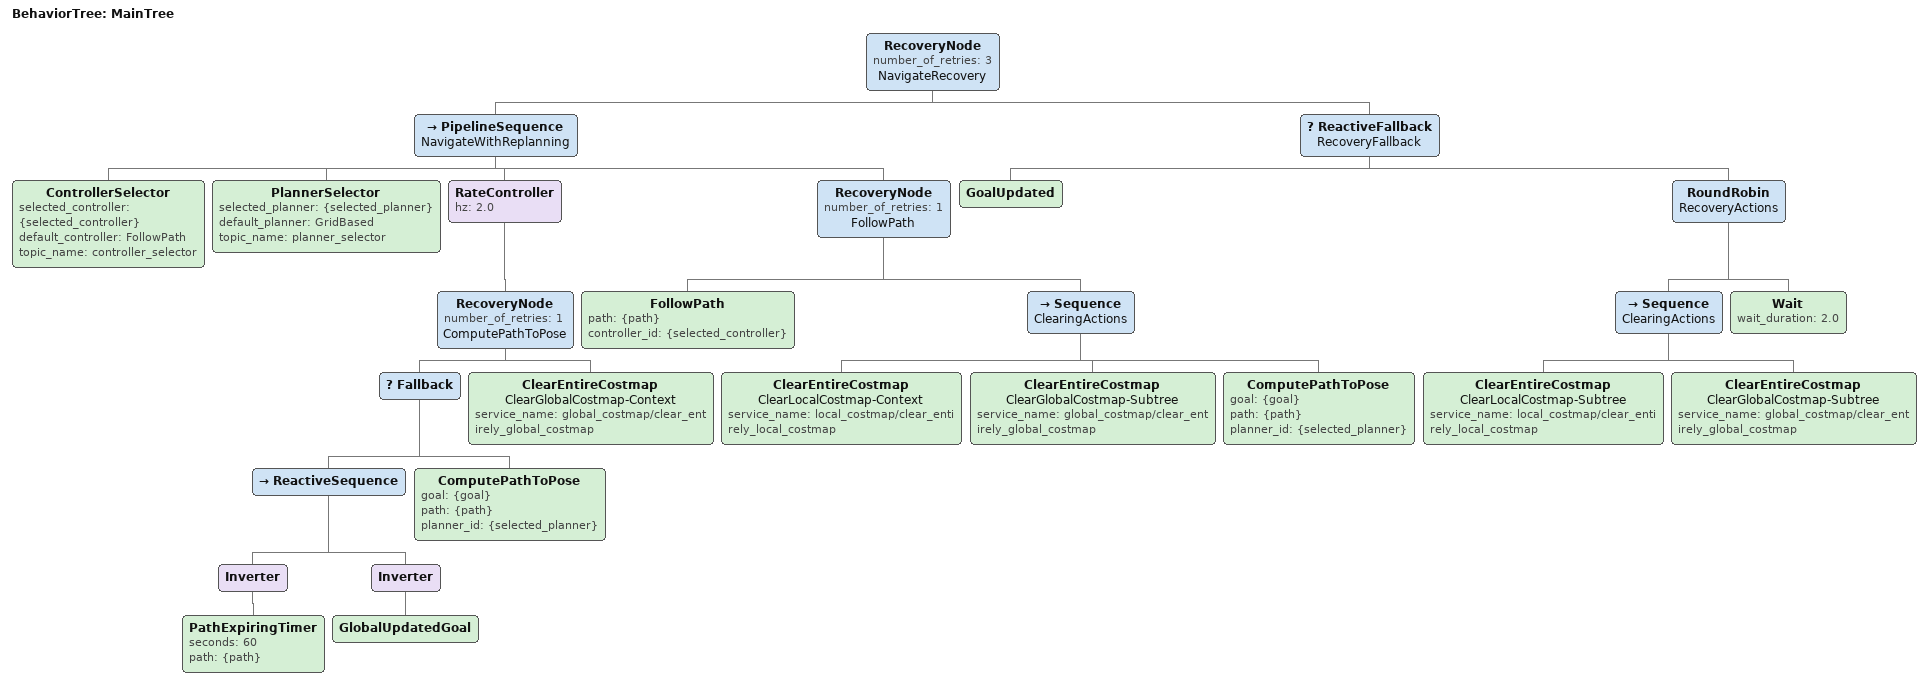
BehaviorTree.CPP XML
<root BTCPP_format="4" main_tree_to_execute="MainTree">
  <BehaviorTree ID="MainTree">
    <RecoveryNode number_of_retries="3" name="NavigateRecovery">
      <PipelineSequence name="NavigateWithReplanning">
        <ControllerSelector selected_controller="{selected_controller}" default_controller="FollowPath" topic_name="controller_selector"/>
        <PlannerSelector selected_planner="{selected_planner}" default_planner="GridBased" topic_name="planner_selector"/>
        <RateController hz="2.0">
          <RecoveryNode number_of_retries="1" name="ComputePathToPose">
            <Fallback>
              <ReactiveSequence>
                <Inverter>
                  <PathExpiringTimer seconds="60" path="{path}"/>
                </Inverter>
                <Inverter>
                  <GlobalUpdatedGoal/>
                </Inverter>
              </ReactiveSequence>
              <ComputePathToPose goal="{goal}" path="{path}" planner_id="{selected_planner}"/>
            </Fallback>
            <ClearEntireCostmap name="ClearGlobalCostmap-Context" service_name="global_costmap/clear_entirely_global_costmap"/>
          </RecoveryNode>
        </RateController>
        <RecoveryNode number_of_retries="1" name="FollowPath">
          <FollowPath path="{path}" controller_id="{selected_controller}"/>
          <Sequence name="ClearingActions">
            <ClearEntireCostmap name="ClearLocalCostmap-Context" service_name="local_costmap/clear_entirely_local_costmap"/>
            <ClearEntireCostmap name="ClearGlobalCostmap-Subtree" service_name="global_costmap/clear_entirely_global_costmap"/>
            <ComputePathToPose goal="{goal}" path="{path}" planner_id="{selected_planner}"/>
          </Sequence>
        </RecoveryNode>
      </PipelineSequence>
      <ReactiveFallback name="RecoveryFallback">
        <GoalUpdated/>
        <RoundRobin name="RecoveryActions">
          <Sequence name="ClearingActions">
            <ClearEntireCostmap name="ClearLocalCostmap-Subtree" service_name="local_costmap/clear_entirely_local_costmap"/>
            <ClearEntireCostmap name="ClearGlobalCostmap-Subtree" service_name="global_costmap/clear_entirely_global_costmap"/>
          </Sequence>
          <Wait wait_duration="2.0"/>
        </RoundRobin>
      </ReactiveFallback>
    </RecoveryNode>
  </BehaviorTree>
</root>
